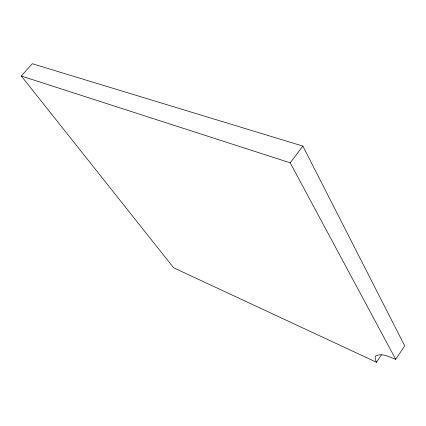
<?xml version="1.0" encoding="UTF-8"?>
<svg xmlns="http://www.w3.org/2000/svg" width="426" height="426" viewBox="0 0 426 426"><rect width="100%" height="100%" fill="white"/><g stroke="black" fill="none" stroke-linecap="round" stroke-linejoin="round"><path stroke-width="0.64" d="M376.499 362.27L375.221 359.209L375.29 356.855A2.732 2.684 22.9 0 1 375.961 355.87C382.335 352.723 389.673 357.153 395.727 359.326L404.7 345.832L302.886 146.086L32.28 63.73L21.3 76.025L173.664 267.805L376.499 362.27L381.494 354.831M395.727 359.326L290.202 162.833L302.886 146.086M21.3 76.025L290.202 162.833"/></g></svg>
